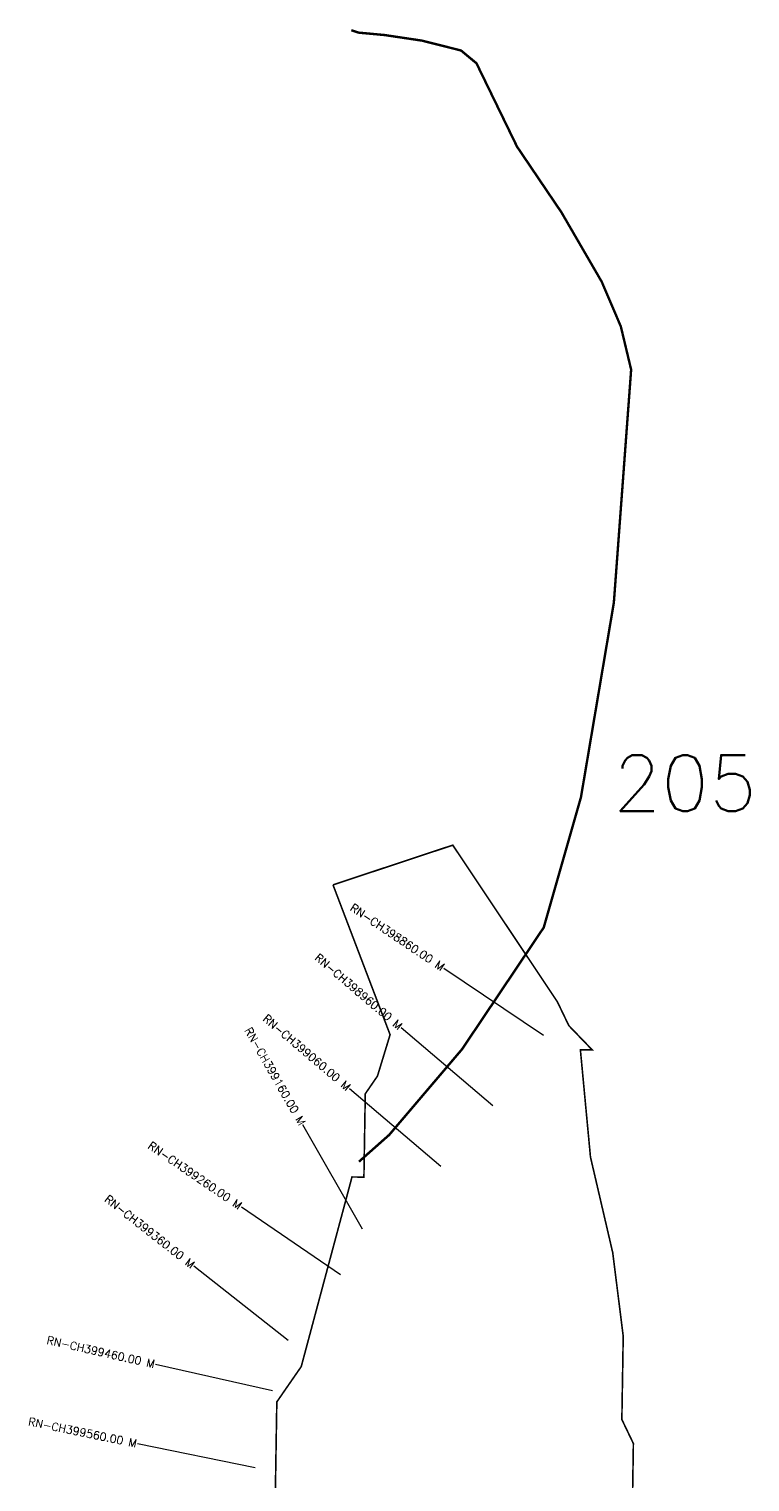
# Model space of a CAD drawing. Header units: metres. Extents: x 303314 to 305657, y 1941491 to 1945691.
# Drawn here: x 304740 to 305641, y 1943876 to 1945691 of the extents above; entities that cross this region are included whole.
import ezdxf
from ezdxf.enums import TextEntityAlignment as Align

# ---------------------------------------------------------------- set-up
doc = ezdxf.new("R2010")
doc.units = ezdxf.units.M
for name, color, linetype in [('CS', 134, 'Continuous'), ('CSMark', 6, 'Continuous'), ('NATURALLY PROTECTED', 3, 'Continuous')]:
    doc.layers.add(name, color=color, linetype=linetype)
doc.styles.get("Standard").update_dxf_attribs({"font": 'simplex.shx'})

msp = doc.modelspace()

# ---------------------------------------------------------------- linework, layer by layer
at = {"color": 6, "const_width": 2, "flags": 128}
for points in [[(305119.9, 1944621.7), (305269.5, 1944671.3), (305400.1, 1944475.7), (305414.5, 1944445.8), (305443.7, 1944415.5), (305428.9, 1944415.8), (305441.5, 1944281.7), (305469.3, 1944162.2), (305482.4, 1944057.9), (305480.7, 1943953.8), (305495.1, 1943923.8), (305494.2, 1943867)], [(305047.3, 1943827), (305049.7, 1943975.8), (305080.2, 1944019.9), (305111.9, 1944138.3), (305136, 1944228.2), (305143.6, 1944256.8), (305158.5, 1944256.6), (305160.2, 1944360.7), (305175.4, 1944382.8), (305191.2, 1944434.5), (305119.9, 1944621.7)]]:
    msp.add_lwpolyline(points, dxfattribs=at)
at = {"layer": 'CS'}
for p, q in [((305383, 1944433.7), (305258.4, 1944517.3)), ((305319.5, 1944345.8), (305205.2, 1944443)), ((305254.7, 1944269.7), (305140.5, 1944366.8)), ((305156.9, 1944191.6), (305082.4, 1944321.8)), ((305129.3, 1944134.7), (305005.4, 1944219.2)), ((305064, 1944052.5), (304946.1, 1944145.2)), ((305044.4, 1943989.5), (304898.1, 1944022.6)), ((305022.7, 1943893.5), (304875.7, 1943923.6))]:
    msp.add_line(p, q, dxfattribs=at)
at = {"layer": 'NATURALLY PROTECTED', "const_width": 3, "flags": 128}
msp.add_lwpolyline([(305142.8, 1945689.3), (305151.9, 1945686.3), (305184.3, 1945683.3), (305231.1, 1945676.3), (305279.8, 1945664), (305299.1, 1945648), (305349.8, 1945543.8), (305405.3, 1945461.7), (305455.6, 1945375), (305479.4, 1945319.3), (305492.3, 1945265.3), (305470.7, 1944974.2), (305429.6, 1944731.1), (305383.1, 1944568.4), (305281.1, 1944416.4), (305190.1, 1944309.4), (305152.3, 1944275.9)], dxfattribs=at)

# ---------------------------------------------------------------- texts
at = {"insert": (305469.7, 1944783.9), "char_height": 70, "attachment_point": 1}
msp.add_mtext_dynamic_manual_height_columns('205', width=95.172, gutter_width=1, heights=[0], dxfattribs=at)
at = {"layer": 'CSMark'}
for s, rotation, p in [('RN-CH398860.00 M', 326.1386, (305257.6, 1944517.8)), ('RN-CH398960.00 M', 319.629, (305204.5, 1944443.6)), ('RN-CH399060.00 M', 319.629, (305139.7, 1944367.5)), ('RN-CH399160.00 M', 299.7854, (305081.9, 1944322.7)), ('RN-CH399260.00 M', 325.6999, (305004.6, 1944219.8)), ('RN-CH399360.00 M', 321.8449, (304945.3, 1944145.8)), ('RN-CH399460.00 M', 347.2518, (304897.1, 1944022.9)), ('RN-CH399560.00 M', 348.4068, (304874.7, 1943923.8))]:
    msp.add_text(s, height=10, rotation=rotation, dxfattribs=at).set_placement(p, align=Align.MIDDLE_RIGHT)

doc.saveas('drawing.dxf')
